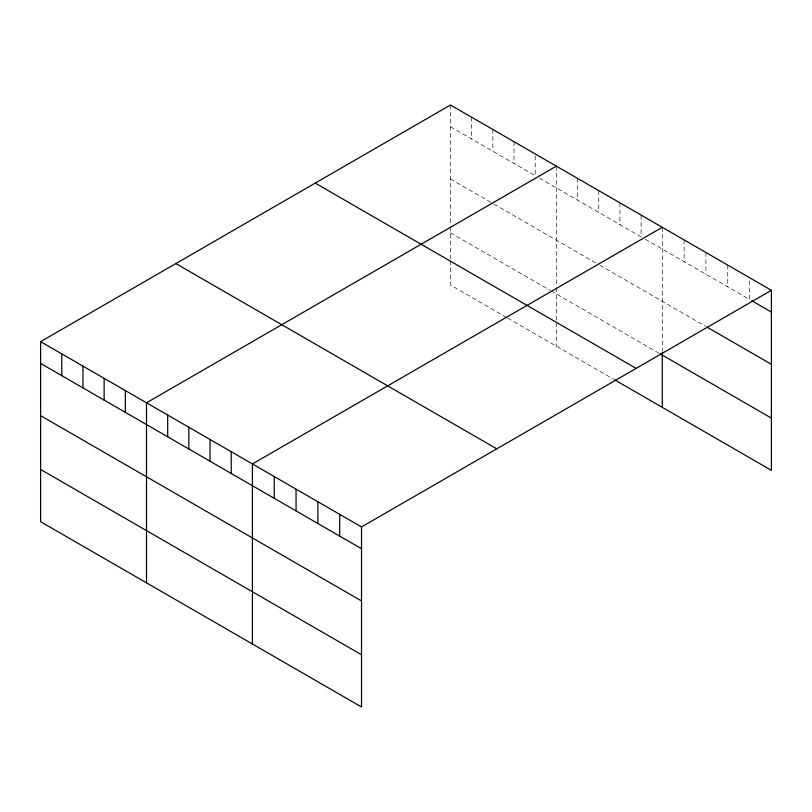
<?xml version="1.0" encoding="UTF-8"?>
<svg xmlns="http://www.w3.org/2000/svg" width="812" height="812" viewBox="0 0 812 812"><rect width="100%" height="100%" fill="white"/><g stroke="black" fill="none" stroke-linecap="round" stroke-linejoin="round"><path stroke-width="0.61" stroke-dasharray="4.06 3.04" d="M450.477 105.012L450.477 225.492M450.477 126.773L535.199 175.686L535.199 153.935M539.442 178.132L641.104 236.83L641.104 215.068M645.347 239.276L749.577 299.455L749.577 277.694M450.477 179.005L492.843 203.467M493.899 204.076L595.572 262.773M599.804 265.219L705.932 326.495M450.477 232.831L550.028 290.3M551.084 290.909L659.111 353.281M506.607 317.462L450.477 285.063L450.477 260.185M507.673 318.081L613.567 379.224M727.755 265.098L727.755 286.859M705.932 252.502L705.932 274.263M684.11 239.905L684.11 261.657M662.287 227.299L662.287 351.444M619.921 202.848L619.921 224.609M598.748 190.617L598.748 212.379M577.565 178.386L577.565 200.148M556.382 166.155L556.382 286.626M556.382 287.854L556.382 320.09M556.382 322.577L556.382 346.206M514.026 141.704L514.026 163.466M492.843 129.473L492.843 151.235M471.66 117.243L471.66 139.004M450.477 226.71L450.477 258.947"/><path stroke-width="1.22" d="M40.6 341.659L361.523 526.937L361.523 706.988L40.6 521.7L40.6 341.659L450.477 105.012L771.4 290.3L771.4 470.341L614.633 379.833M556.382 166.155L146.505 402.803L146.505 582.843M662.287 227.299L252.41 463.946L252.41 643.987M361.523 526.937L771.4 290.3M751.76 300.714L771.4 312.062M707.019 327.124L771.4 364.294M660.166 353.89L771.4 418.109M315.218 183.106L636.141 368.394M175.859 263.565L496.782 448.843M40.6 363.421L361.523 548.699M40.6 415.653L361.523 600.931M40.6 469.468L361.523 654.746M662.287 352.662L662.287 407.35M339.7 514.341L339.7 536.103M317.878 501.745L317.878 523.496M296.055 489.139L296.055 510.9M274.233 476.542L274.233 498.304M231.227 451.716L231.227 473.477M210.044 439.485L210.044 461.246M188.861 427.254L188.861 449.016M167.688 415.033L167.688 436.785M125.322 390.572L125.322 412.334M104.139 378.341L104.139 400.103M82.966 366.11L82.966 387.872M61.783 353.89L61.783 375.641"/></g></svg>
